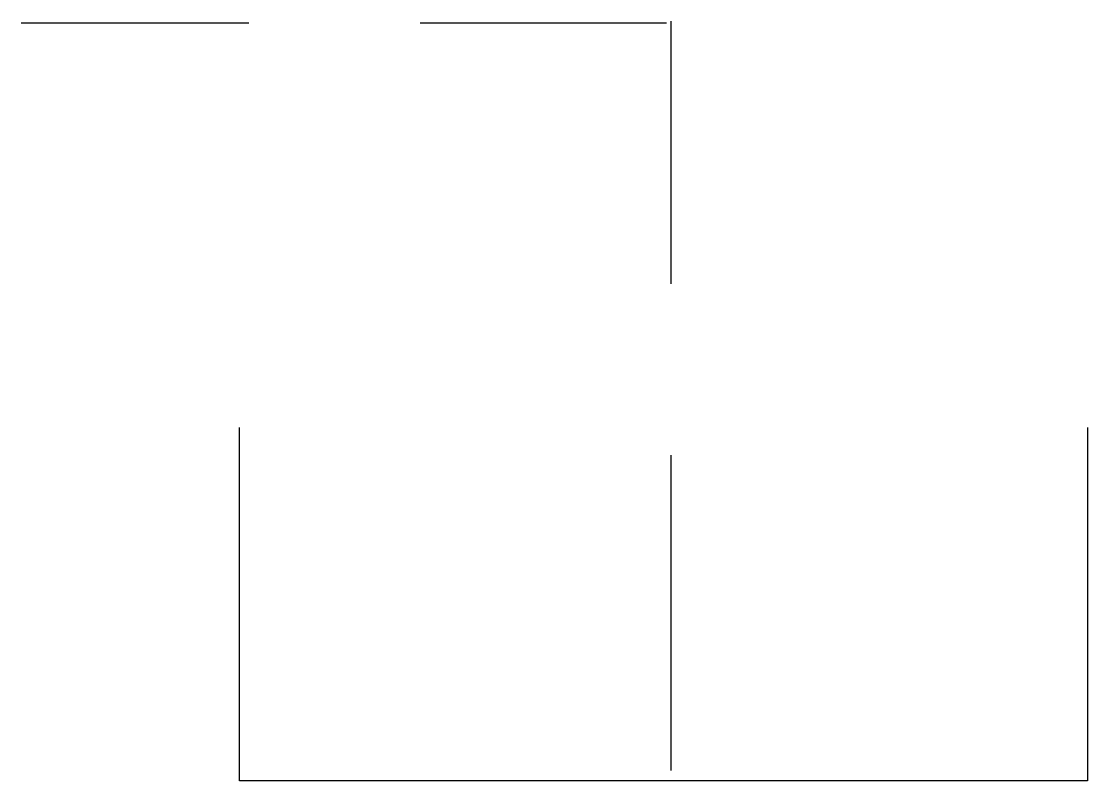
# Model space of a CAD drawing. Extents: x 895.33 to 905.29, y 115.31 to 122.4.
import ezdxf

# ---------------------------------------------------------------- set-up
doc = ezdxf.new("R2010")
doc.units = 0
doc.header["$LTSCALE"] = 5
doc.header["$MEASUREMENT"] = 0
doc.layers.add('11', color=1, linetype='CONTINUOUS')
doc.layers.add('12', color=2, linetype='CONTINUOUS')

# ---------------------------------------------------------------- blocks, each defined once
blk = doc.blocks.new('5171', base_point=(201.305, 88.5))
at = {"layer": '11'}
for p, q in [((201.383, 88.426), (201.383, 93.426)), ((213.383, 93.426), (213.383, 88.426)), ((213.383, 88.426), (201.383, 88.426))]:
    blk.add_line(p, q, dxfattribs=at)

msp = doc.modelspace()

# ---------------------------------------------------------------- linework, layer by layer
at = {"layer": '12'}
for p, q in [((901.4003, 122.4022), (901.4003, 119.9493)), ((897.4585, 122.3839), (895.3349, 122.3839)), ((901.3612, 122.3839), (899.0585, 122.3839)), ((901.4003, 118.3493), (901.4003, 115.4022))]:
    msp.add_line(p, q, dxfattribs=at)

# ---------------------------------------------------------------- block references
at = {"layer": '11', "xscale": 0.66, "yscale": 0.66, "zscale": 0.66}
msp.add_blockref('5171', (897.3216, 115.3562), dxfattribs=at)

doc.saveas('drawing.dxf')
